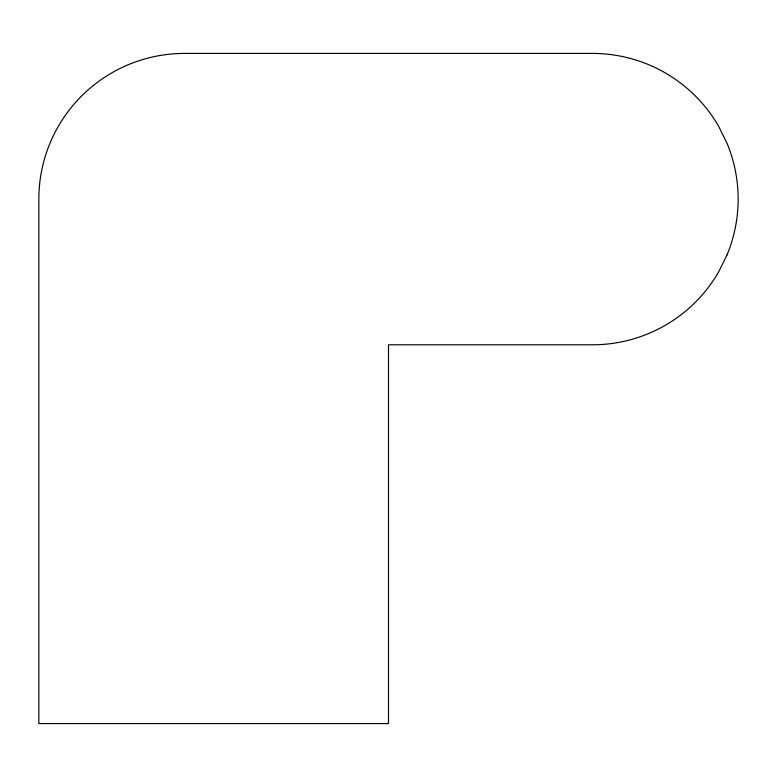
<?xml version="1.0" encoding="UTF-8"?>
<svg xmlns="http://www.w3.org/2000/svg" width="777" height="777" viewBox="0 0 777 777"><rect width="100%" height="100%" fill="white"/><g stroke="black" fill="none" stroke-linecap="round" stroke-linejoin="round"><path stroke-width="1.17" d="M727.058 254.856L718.628 271.95A145.688 145.688 0 0 1 592.462 344.794L388.5 344.794L388.5 723.581L38.85 723.581L38.85 199.106A145.688 145.688 0 0 1 184.537 53.419L592.462 53.419A145.688 145.688 0 0 1 718.628 126.262L727.058 143.356A145.688 145.688 0 0 1 727.058 254.856"/></g></svg>
